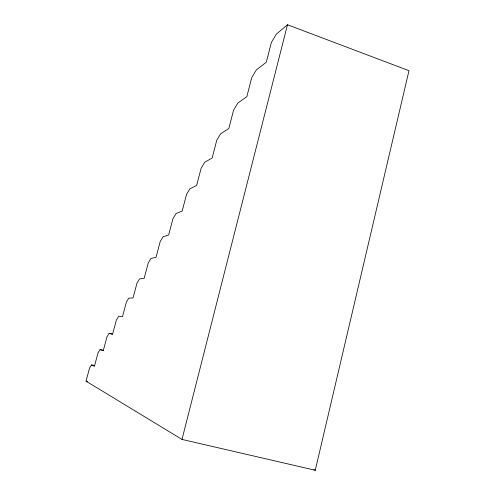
<?xml version="1.0" encoding="UTF-8"?>
<svg xmlns="http://www.w3.org/2000/svg" width="495" height="495" viewBox="0 0 495 495"><rect width="100%" height="100%" fill="white"/><g stroke="black" fill="none" stroke-linecap="round" stroke-linejoin="round"><path stroke-width="0.74" d="M315.265 470.25L408.981 70.698L287.49 24.75L276.352 34.13L271.39 42.415L266.329 62.184L256.323 69.974L251.757 77.573L246.838 96.655L237.823 103.078L233.609 110.069L228.826 128.514L220.683 133.743L216.791 140.19L212.138 158.041L204.763 162.23L201.149 168.189L196.626 185.483L189.938 188.762L186.578 194.281L182.172 211.049L176.096 213.531L172.965 218.66L168.671 234.933L163.146 236.715L160.219 241.486L156.03 257.295L150.994 258.452L148.259 262.907L144.169 278.27L139.584 278.877L137.01 283.041L133.025 297.99L128.836 298.108L126.423 302.006L122.531 316.559L118.701 316.243L116.43 319.9L112.625 334.075L109.129 333.376L106.982 336.81L103.269 350.627L100.07 349.581L98.047 352.811L94.415 366.294L91.482 364.945L89.576 367.983L86.019 381.144L181.987 439.424L315.265 470.25L313.867 469.594M181.987 439.424L287.49 24.75M91.482 364.945L94.496 365.57M100.07 349.581L103.399 350.38M86.019 381.144L87.516 381.509M109.129 333.376L112.495 334.292"/></g></svg>
